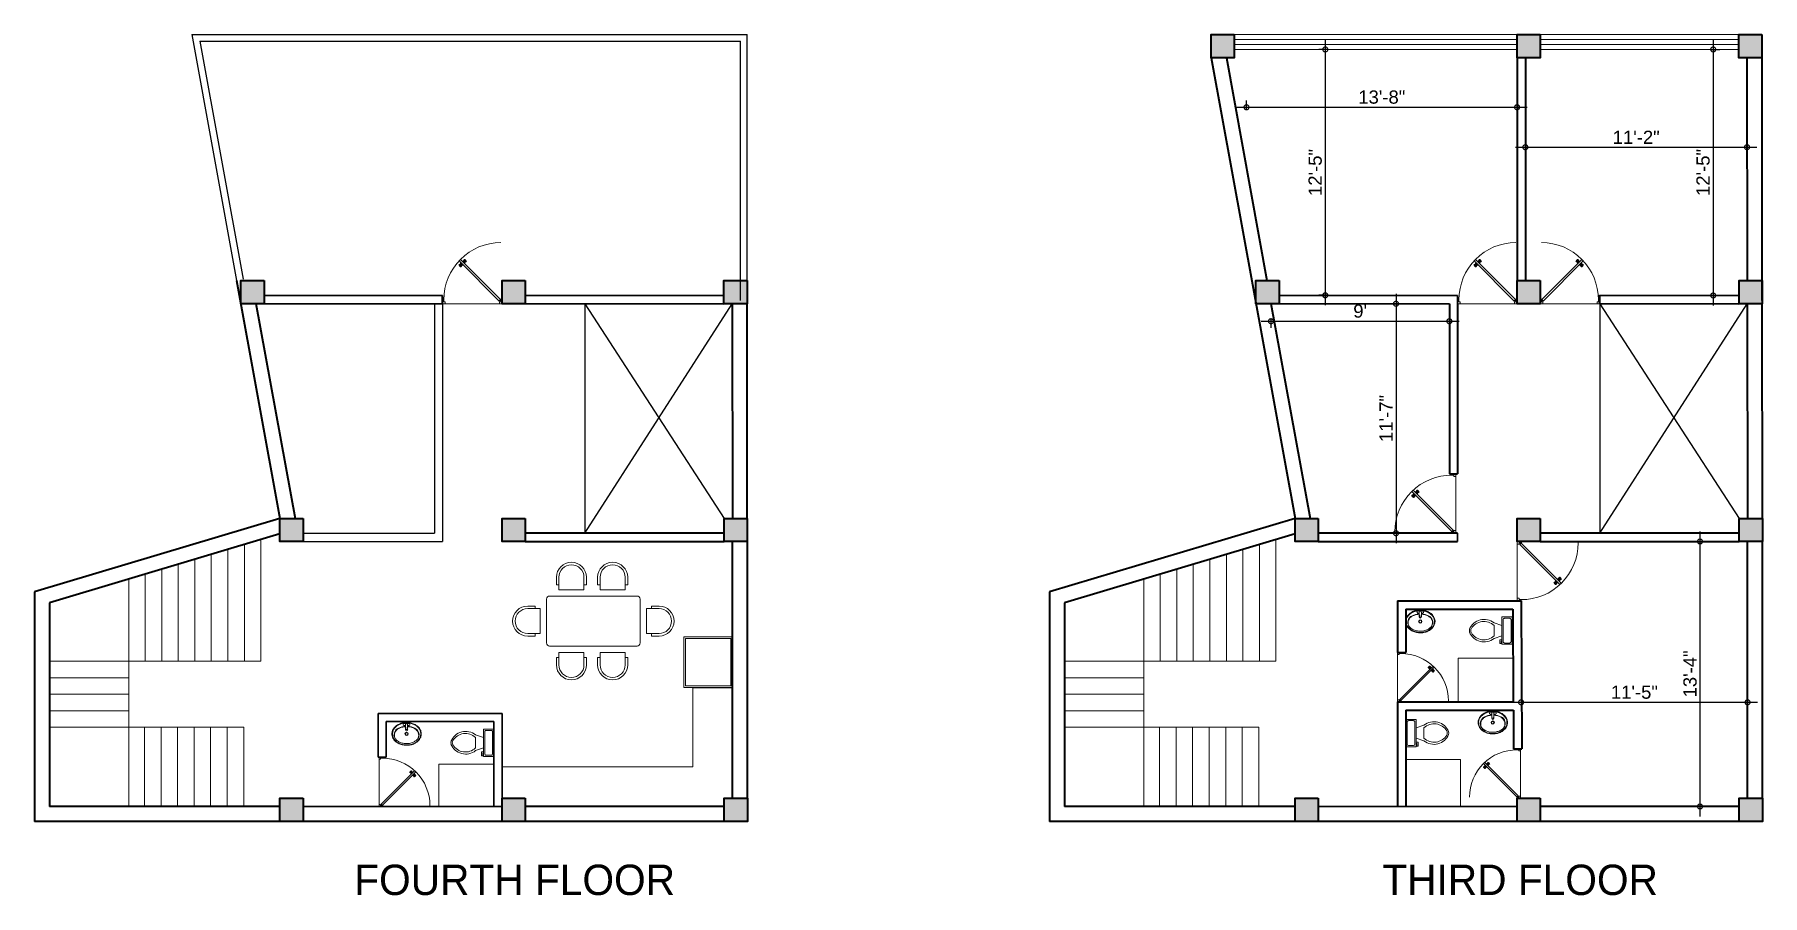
# Model space of a CAD drawing. Header units: inches. Extents: x -71 to 2682309, y -3332 to 801571.
# Drawn here: x 2647668 to 2648714, y 785781 to 786303 of the extents above; entities that cross this region are included whole.
import ezdxf

# ---------------------------------------------------------------- set-up
doc = ezdxf.new("R2010")
doc.units = ezdxf.units.IN
doc.header["$MEASUREMENT"] = 0
doc.header["$PDMODE"] = 99
doc.linetypes.add('SOLID', pattern=[0])
for name, color, linetype, lineweight in [('CONC. OUTLINE RA', 150, 'Continuous', 40), ('ele 4', 114, 'Continuous', 9), ('elev 2', 20, 'Continuous', 25), ('FIXTURES', 23, 'Continuous', 9), ('HAT', 253, 'Continuous', 13), ('HATCH RA', 8, 'Continuous', 9), ('PUERTAS', 7, 'Continuous', 13), ('stair EA', 132, 'Continuous', 5), ('TEXT RA', 254, 'Continuous', 20), ('wall EA', 24, 'Continuous', 40), ('Win EA', 114, 'Continuous', 5)]:
    doc.layers.add(name, color=color, linetype=linetype, lineweight=lineweight)
doc.layers.add('HACTH', color=7, linetype='Continuous')
doc.layers.add('S-DIM', color=7, linetype='Continuous')
doc.styles.add('EAPL', font='arial.ttf', dxfattribs={"height": 8})
doc.styles.add('RA 50 new', font='GOTHIC.TTF', dxfattribs={"height": 100})
doc.dimstyles.new('EA Copy of 1-8', dxfattribs={"dimtxt": 8, "dimasz": 6, "dimexe": 4, "dimexo": 6, "dimgap": 2, "dimtad": 1, "dimdec": 0, "dimzin": 0, "dimdsep": 46, "dimlunit": 3, "dimtxsty": 'EAPL', "dimblk": 'DOTSMALL', "dimcen": -0.09, "dimdle": 6, "dimclrd": 256, "dimclre": 256, "dimclrt": 256, "dimadec": 0, "dimazin": 0, "dimtfac": 8, "dimtdec": 0, "dimtix": 1, "dimtmove": 0, "dimatfit": 3, "dimldrblk": 'OPEN30', "dimfxl": 1, "dimfxlon": 1, "dimtolj": 1, "dimtzin": 0, "dimlwd": -1, "dimlwe": -1, "dimarcsym": 0})

# ---------------------------------------------------------------- blocks, each defined once
blk = doc.blocks.new('COLUMN')
at = {"layer": 'HACTH', "lineweight": 30, "transparency": 33554541}
h = blk.add_hatch(color=256, dxfattribs=at)
h.dxf.hatch_style = 1
h.paths.add_polyline_path([(2659104.2, 784576.4), (2659090.2, 784576.4), (2659090.2, 784562.4), (2659104.2, 784562.4)])
at = {"layer": 'CONC. OUTLINE RA'}
blk.add_lwpolyline([(2659090.2, 784576.4), (2659104.2, 784576.4), (2659104.2, 784562.4), (2659090.2, 784562.4)], close=True, dxfattribs=at)
blk = doc.blocks.new('3ft')
at = {"layer": 'PUERTAS', "color": 6}
for p, q in [((1, 2.5), (25.2, 26.7)), ((26, 25.9), (1.8, 1.6)), ((26, 25.9), (25.2, 26.7)), ((0, 2.4), (0, 0)), ((0.7, 2.4), (0, 2.4)), ((1.6, 0), (0, 0)), ((0.7, 1.5), (0.7, 2.4)), ((0.8, 1.5), (0.7, 1.5)), ((0.8, 1.5), (0.8, 2.4)), ((0.8, 1.2), (0.8, 1.5)), ((1.6, 1.2), (0.8, 1.2)), ((1.6, 1.8), (0.9, 2.5)), ((1.6, 1.9), (1, 2.5)), ((1.6, 1.9), (1.6, 1.8)), ((1.8, 1.6), (1.6, 1.8)), ((1.6, 0), (1.6, 1.2)), ((34.4, 0), (34.4, 1.2)), ((34.4, 1.2), (35.2, 1.2)), ((34.4, 0), (36, 0)), ((35.2, 1.2), (35.2, 2.4)), ((35.2, 2.4), (36, 2.4)), ((36, 0), (36, 2.4))]:
    blk.add_line(p, q, dxfattribs=at)
at = {"layer": 'PUERTAS', "color": 8}
for p, q in [((22.6, 24.9), (21.6, 25.7)), ((22.6, 25), (21.7, 25.7)), ((22.7, 25.1), (21.8, 25.9)), ((22.1, 26.3), (22, 26.1)), ((22.9, 25.2), (22, 26.1)), ((22.1, 26.3), (22.3, 26.4)), ((22.3, 26.4), (22.3, 26.4)), ((23.2, 25.5), (22.3, 26.4)), ((23.3, 25.7), (22.5, 26.6)), ((23.5, 25.8), (22.7, 26.8)), ((23.4, 25.8), (22.7, 26.7)), ((22.7, 24.3), (23, 24.8)), ((23, 25), (22.8, 25.1)), ((23, 25), (22.9, 25.2)), ((23, 25), (22.9, 25.1)), ((22.9, 24.5), (23.1, 24.9)), ((23.1, 25.1), (23, 25.2)), ((23.1, 24.8), (23.2, 25)), ((23.3, 25.3), (23.2, 25.4)), ((23.4, 25.4), (23.3, 25.6)), ((23.4, 25.4), (23.3, 25.5)), ((23.4, 25.4), (23.3, 25.5)), ((23.3, 24.9), (23.3, 25.1)), ((23.5, 25.1), (23.3, 25.1)), ((23.6, 25.3), (23.4, 25.2)), ((23.9, 25.5), (23.5, 25.3)), ((24.1, 25.7), (23.6, 25.4)), ((23.6, 23.4), (24.1, 23.7)), ((23.8, 23.6), (24.2, 23.8)), ((24.1, 23.8), (24.3, 23.9)), ((24.2, 24), (24.4, 24)), ((24.2, 23.3), (25, 22.3)), ((24.3, 23.7), (24.4, 23.6)), ((24.3, 23.7), (24.5, 23.6)), ((24.3, 23.6), (24.4, 23.5)), ((24.3, 23.3), (25.1, 22.4)), ((24.4, 24.2), (24.4, 24)), ((24.4, 23.8), (24.5, 23.7)), ((24.4, 23.4), (25.2, 22.5)), ((24.6, 24.3), (24.5, 24.1)), ((24.5, 23.6), (25.4, 22.7)), ((24.8, 24.6), (24.6, 24.2)), ((24.6, 24), (24.7, 23.9)), ((25, 24.8), (24.7, 24.3)), ((24.7, 24.1), (24.8, 23.9)), ((24.7, 24.1), (24.8, 24)), ((24.8, 24.1), (24.9, 24)), ((24.8, 23.8), (25.7, 23)), ((25, 24), (25.9, 23.2)), ((25.1, 24.2), (26.1, 23.4)), ((25.1, 24.1), (26, 23.3)), ((25.6, 22.8), (25.4, 22.7)), ((25.6, 22.8), (25.7, 23)), ((25.7, 23), (25.7, 23)), ((0, 0), (36, 0))]:
    blk.add_line(p, q, dxfattribs=at)
at = {"layer": 'PUERTAS', "color": 1}
for p, q in [((21.7, 25.8), (22.1, 26.3)), ((21.7, 25.7), (22.2, 26.2)), ((21.7, 25.8), (21.7, 25.8)), ((22.5, 25), (21.7, 25.6)), ((22.6, 26.7), (22.1, 26.3)), ((22.7, 26.7), (22.2, 26.2)), ((22.6, 26.7), (22.6, 26.7)), ((22.6, 25), (23, 25.4)), ((22.6, 24.3), (22.9, 24.7)), ((22.6, 24.1), (22.6, 24.1)), ((22.7, 25.1), (22.7, 25.1)), ((23.4, 25.9), (22.8, 26.7)), ((22.8, 25.1), (23.1, 25.3)), ((22.9, 25), (22.8, 25.1)), ((22.9, 24.9), (23.2, 25.2)), ((22.9, 24.8), (22.9, 24.8)), ((22.9, 24.7), (22.9, 24.7)), ((23.4, 25.8), (23, 25.4)), ((23.3, 25.6), (23.1, 25.3)), ((23.5, 25.5), (23.2, 25.2)), ((23.3, 25.7), (23.3, 25.7)), ((23.4, 25.5), (23.3, 25.6)), ((23.4, 23.3), (23.4, 23.3)), ((23.6, 25.5), (23.6, 25.5)), ((23.6, 23.3), (24, 23.6)), ((24.1, 25.8), (23.7, 25.5)), ((23.7, 25.5), (23.7, 25.5)), ((24, 23.6), (24, 23.6)), ((24.1, 23.6), (24.1, 23.6)), ((24.3, 25.8), (24.3, 25.8)), ((24.3, 23.6), (24.5, 23.9)), ((24.3, 23.3), (24.7, 23.7)), ((24.3, 23.6), (24.4, 23.5)), ((24.3, 23.2), (24.9, 22.4)), ((24.4, 23.5), (24.6, 23.8)), ((24.4, 23.4), (24.4, 23.4)), ((24.8, 24.1), (24.5, 23.9)), ((24.9, 24), (24.6, 23.8)), ((25.1, 24.1), (24.7, 23.7)), ((25.1, 24.8), (24.8, 24.4)), ((24.8, 24.4), (24.8, 24.4)), ((24.8, 24.3), (24.8, 24.3)), ((24.8, 24.1), (24.9, 24)), ((25, 24), (25, 24)), ((25, 22.4), (25.5, 22.9)), ((25.1, 25), (25.1, 25)), ((25.1, 22.4), (25.6, 22.8)), ((25.1, 22.4), (25.1, 22.4)), ((25.2, 24.1), (26, 23.5)), ((26, 23.4), (25.5, 22.9)), ((26, 23.3), (25.6, 22.8)), ((26, 23.3), (26, 23.3))]:
    blk.add_line(p, q, dxfattribs=at)
at = {"layer": 'PUERTAS', "color": 2}
for p, q in [((22, 26.1), (22, 26.1)), ((25.4, 22.7), (25.4, 22.7))]:
    blk.add_line(p, q, dxfattribs=at)
at = {"layer": 'PUERTAS', "color": 6}
for radius in [0.155, 0.0752]:
    blk.add_circle((0.8, 2.6), radius, dxfattribs=at)
blk.add_arc((0.8, 2.6), 34.4, 359.7285, 90.0333, dxfattribs=at)
at = {"layer": 'PUERTAS', "color": 1}
for centre, start, end in [((22.5, 25), 231.0764, 315), ((22.7, 24.2), 135, 225), ((22.7, 26.7), 38.9236, 135), ((22.8, 25.1), 225, 315), ((23, 24.9), 135, 219.7428), ((22.9, 24.8), 315, 39.7428), ((23.3, 25.6), 315, 45), ((23.4, 25.9), 315, 38.9236), ((23.5, 23.4), 225, 315), ((23.5, 25.4), 50.2572, 135), ((23.6, 25.5), 230.2572, 315), ((24.1, 23.6), 50.2572, 135), ((24.2, 25.7), 45, 135), ((24.2, 23.7), 230.2572, 315), ((24.3, 23.2), 135, 218.9236), ((24.4, 23.5), 135, 225), ((24.8, 24.3), 135, 219.7428), ((24.7, 24.2), 315, 39.7428), ((24.9, 24), 45, 135), ((25, 22.4), 218.9236, 315), ((25, 24.9), 315, 45), ((25.2, 24.1), 51.0764, 135), ((26, 23.4), 315, 51.0764)]:
    blk.add_arc(centre, 0.08, start, end, dxfattribs=at)
blk = doc.blocks.new('*U646')
at = {"color": 3, "xscale": -1}
blk.add_blockref('3ft', (42, 0), dxfattribs=at)
blk = doc.blocks.new('*U327')
at = {"color": 3, "xscale": -1}
blk.add_blockref('3ft', (42, 0), dxfattribs=at)
blk = doc.blocks.new('*U10')
at = {"color": 44}
for p, q in [((-0.3, -5.5, -10.4), (-0.4, -2.1, -10.4)), ((-0.4, -5.9, -10.4), (-0.4, -2.1, -10.4)), ((-0.4, -5.9, -10.4), (-0.4, -5.9, -10.4)), ((1, -5.5, -10.4), (1.1, -2.1, -10.4)), ((1.1, -5.9, -10.4), (1.1, -2.1, -10.4)), ((1.1, -5.9, -10.4), (1.1, -5.9, -10.4)), ((1.1, -5.9, -10.4), (1.1, -5.9, -10.4))]:
    blk.add_line(p, q, dxfattribs=at)
for radius in [1.21, 0.908]:
    blk.add_circle((0.4, -9, -10.4), radius, dxfattribs=at)
at = {"color": 161}
for centre, radius, start, end in [((-3.4, -9.6, -10.4), 5.33, 114.8229, 212.0185), ((-3.2, -9.9, -10.4), 5.33, 128.5506, 212.0185), ((4.2, -9.6, -10.4), 5.29, 322.8931, 65.4024), ((3.9, -9.9, -10.4), 5.33, 326.7478, 51.4515)]:
    blk.add_arc(centre, radius, start, end, dxfattribs=at)
at = {"color": 44}
for centre, start, end in [((-1.4, -2.1, -10.4), 87.4406, 256.4803), ((0.4, -2.1, -10.4), 358.289, 181.711), ((0.4, -5.9, -10.4), 180, 0), ((0.4, -5.1, -10.4), 210, 330), ((2.1, -2.1, -10.4), 283.5197, 92.5594)]:
    blk.add_arc(centre, 0.757, start, end, dxfattribs=at)
at = {"color": 130}
blk.add_ellipse((0.4, -9, -10.4), major_axis=(-10.4, 0), ratio=0.772596, dxfattribs=at)
at = {"color": 161}
for start_param, end_param in [(4.785065, 5.326358), (4.09842, 4.639713)]:
    blk.add_ellipse((0.4, -11.4, -10.4), major_axis=(-10.4, 0), ratio=0.772596, start_param=start_param, end_param=end_param, dxfattribs=at)
at = {"color": 44, "extrusion": (0, 0, -1)}
for start_param, end_param in [(4.782638, 4.899232), (4.525546, 4.64214)]:
    blk.add_ellipse((0.4, 5.1, -10.4), major_axis=(-10.4, 0), ratio=0.772596, start_param=start_param, end_param=end_param, dxfattribs=at)
at = {"color": 44}
blk.add_ellipse((0.4, -9.3, -10.4), major_axis=(-10.4, 0), ratio=0.772596, start_param=4.546083, end_param=4.878695, dxfattribs=at)
at = {"color": 5}
blk.add_open_spline([(-10.4, -9, -10.4), (-10.4, -9.2, -10.4), (-10.4, -9.5, -10.4), (-10.3, -10.2, -10.4), (-10.2, -10.6, -10.4), (-9.9, -11.4, -10.4), (-9.8, -11.7, -10.4), (-9.4, -12.5, -10.4), (-9.2, -12.9, -10.4), (-8.6, -13.6, -10.4), (-8.3, -13.9, -10.4), (-7.7, -14.5, -10.4), (-7.3, -14.8, -10.4), (-6.6, -15.4, -10.4), (-6.2, -15.6, -10.4), (-5.3, -16.1, -10.4), (-4.9, -16.3, -10.4), (-3.9, -16.6, -10.4), (-3.4, -16.8, -10.4), (-2.5, -17, -10.4), (-2, -17.1, -10.4), (-0.9, -17.3, -10.4), (-0.4, -17.3, -10.4), (0.6, -17.3, -10.4), (1.1, -17.3, -10.4), (2.1, -17.2, -10.4), (2.7, -17.1, -10.4), (3.7, -16.9, -10.4), (4.1, -16.8, -10.4), (5.1, -16.5, -10.4), (5.5, -16.3, -10.4), (6.4, -15.9, -10.4), (6.8, -15.6, -10.4), (7.6, -15.1, -10.4), (8, -14.8, -10.4), (8.7, -14.2, -10.4), (9, -13.9, -10.4), (9.6, -13.2, -10.4), (9.8, -12.9, -10.4), (10.3, -12.1, -10.4), (10.5, -11.7, -10.4), (10.8, -11, -10.4), (10.9, -10.6, -10.4), (11, -9.8, -10.4), (11.1, -9.3, -10.4), (11.1, -8.5, -10.4), (11, -8.1, -10.4), (10.9, -7.3, -10.4), (10.8, -6.9, -10.4), (10.5, -6.1, -10.4), (10.3, -5.8, -10.4), (9.8, -5, -10.4), (9.6, -4.7, -10.4), (9, -4, -10.4), (8.7, -3.7, -10.4), (8, -3.1, -10.4), (7.6, -2.8, -10.4), (6.8, -2.3, -10.4), (6.4, -2, -10.4), (5.5, -1.6, -10.4), (5, -1.4, -10.4), (4.1, -1.1, -10.4), (3.6, -1, -10.4), (2.6, -0.8, -10.4), (2.1, -0.7, -10.4), (1.1, -0.6, -10.4), (0.6, -0.6, -10.4), (-0.5, -0.6, -10.4), (-1, -0.7, -10.4), (-2, -0.8, -10.4), (-2.5, -0.9, -10.4), (-3.5, -1.1, -10.4), (-4, -1.3, -10.4), (-4.9, -1.7, -10.4), (-5.3, -1.9, -10.4), (-6.2, -2.3, -10.4), (-6.6, -2.6, -10.4), (-7.3, -3.1, -10.4), (-7.7, -3.4, -10.4), (-8.3, -4, -10.4), (-8.6, -4.4, -10.4), (-9.2, -5.1, -10.4), (-9.4, -5.5, -10.4), (-9.8, -6.2, -10.4), (-10, -6.6, -10.4), (-10.2, -7.4, -10.4), (-10.3, -7.8, -10.4), (-10.4, -8.5, -10.4), (-10.4, -8.7, -10.4), (-10.4, -9, -10.4)], degree=3, knots=[0, 0, 0, 0, 0.094207, 0.094207, 0.239418, 0.239418, 0.384628, 0.384628, 0.529839, 0.529839, 0.67505, 0.67505, 0.82026, 0.82026, 0.965471, 0.965471, 1.110681, 1.110681, 1.255892, 1.255892, 1.401103, 1.401103, 1.546313, 1.546313, 1.691524, 1.691524, 1.836735, 1.836735, 1.981945, 1.981945, 2.127156, 2.127156, 2.272367, 2.272367, 2.417577, 2.417577, 2.562788, 2.562788, 2.707999, 2.707999, 2.853209, 2.853209, 2.99842, 2.99842, 3.143631, 3.143631, 3.288841, 3.288841, 3.434052, 3.434052, 3.579262, 3.579262, 3.724473, 3.724473, 3.869684, 3.869684, 4.014894, 4.014894, 4.160105, 4.160105, 4.305316, 4.305316, 4.450526, 4.450526, 4.595737, 4.595737, 4.740948, 4.740948, 4.886158, 4.886158, 5.031369, 5.031369, 5.17658, 5.17658, 5.32179, 5.32179, 5.467001, 5.467001, 5.612212, 5.612212, 5.757422, 5.757422, 5.902633, 5.902633, 6.047843, 6.047843, 6.193054, 6.193054, 6.283185, 6.283185, 6.283185, 6.283185], dxfattribs=at)
at = {"color": 161}
for points, knots in [([(-7.9, -12.5, -10.4), (-7.8, -12.6, -10.4), (-7.7, -12.7, -10.4), (-7.3, -13.2, -10.4), (-7, -13.5, -10.4), (-6.4, -14, -10.4), (-6, -14.3, -10.4), (-5.2, -14.8, -10.4), (-4.8, -15, -10.4), (-3.9, -15.4, -10.4), (-3.4, -15.5, -10.4), (-2.4, -15.8, -10.4), (-1.9, -15.9, -10.4), (-0.9, -16.1, -10.4), (-0.4, -16.1, -10.4), (0.6, -16.1, -10.4), (1.2, -16.1, -10.4), (2.2, -16, -10.4), (2.7, -15.9, -10.4), (3.7, -15.7, -10.4), (4.2, -15.5, -10.4), (5.1, -15.2, -10.4), (5.5, -15, -10.4), (6.3, -14.5, -10.4), (6.7, -14.3, -10.4), (7.5, -13.7, -10.4), (7.8, -13.4, -10.4), (8.2, -13, -10.4), (8.3, -12.9, -10.4), (8.4, -12.8, -10.4)], [6.809687, 6.809687, 6.809687, 6.809687, 6.873941, 6.873941, 7.033467, 7.033467, 7.192993, 7.192993, 7.352519, 7.352519, 7.512044, 7.512044, 7.67157, 7.67157, 7.831096, 7.831096, 7.990622, 7.990622, 8.150148, 8.150148, 8.309673, 8.309673, 8.469199, 8.469199, 8.628725, 8.628725, 8.788251, 8.788251, 8.84358, 8.84358, 8.84358, 8.84358]), ([(-0.4, -3.7, -10.4), (-0.8, -3.7, -10.4), (-1.3, -3.7, -10.4), (-2.2, -3.9, -10.4), (-2.7, -4, -10.4), (-3.7, -4.3, -10.4), (-4.2, -4.4, -10.4), (-5.1, -4.8, -10.4), (-5.5, -5, -10.4), (-6.1, -5.4, -10.4), (-6.3, -5.6, -10.4), (-6.5, -5.7, -10.4)], [4.7867387, 4.7867387, 4.7867387, 4.7867387, 4.9133806, 4.9133806, 5.0672044, 5.0672044, 5.2210282, 5.2210282, 5.3748519, 5.3748519, 5.456533, 5.456533, 5.456533, 5.456533]), ([(7.2, -5.7, -10.4), (7.2, -5.7, -10.4), (7.1, -5.6, -10.4), (6.7, -5.3, -10.4), (6.3, -5.1, -10.4), (5.4, -4.6, -10.4), (4.9, -4.5, -10.4), (4, -4.1, -10.4), (3.5, -4, -10.4), (2.5, -3.8, -10.4), (2, -3.7, -10.4), (1.3, -3.7, -10.4), (1.2, -3.7, -10.4), (1.1, -3.7, -10.4)], [3.9682662, 3.9682662, 3.9682662, 3.9682662, 3.9904379, 3.9904379, 4.1442617, 4.1442617, 4.2980855, 4.2980855, 4.4519092, 4.4519092, 4.605733, 4.605733, 4.6380393, 4.6380393, 4.6380393, 4.6380393])]:
    blk.add_open_spline(points, degree=3, knots=knots, dxfattribs=at)
blk = doc.blocks.new('Toilet - top')
for p, q in [((-10, -8.5), (-8, -8.5)), ((-10, -9.5), (-10, -8.5)), ((-7, -9.5), (-10, -9.5)), ((-8, -8.5), (-8, -8)), ((-7, -8), (-7, -9.5)), ((-4, -8), (-6, -14)), ((4, -8), (6, -14)), ((9.5, -6), (9.5, -2)), ((4, -14), (-4, -14))]:
    blk.add_line(p, q)
blk.add_lwpolyline([(10.5, -8), (10.5, 0), (-10.5, 0), (-10.5, -8)], close=True)
for points in [[(-9.5, -2), (-9.5, -6)], [(8.5, -1), (-8.5, -1)], [(-8.5, -7), (8.5, -7)]]:
    blk.add_lwpolyline(points)
for centre, radius, start, end in [((-8.6, -1.9), 0.884, 81.8699, 188.1301), ((-8.6, -6.1), 0.884, 171.8699, 278.1301), ((8.6, -1.9), 0.884, 351.8699, 98.1301), ((8.6, -6.1), 0.884, 261.8699, 8.1301), ((3.5, -21.6), 12.2, 141.4691, 247.9714), ((4.2, -21.8), 11.3, 136.3677, 238.9468), ((-3.5, -21.6), 12.2, 292.0284, 38.5307), ((-4.2, -21.8), 11.3, 301.053, 43.6321), ((0, -27.9), 4, 245.7318, 294.2682), ((0, -29), 4, 254.8605, 285.1395)]:
    blk.add_arc(centre, radius, start, end)
blk = doc.blocks.new('_DotSmall')
at = {"color": 0, "linetype": 'ByBlock', "const_width": 0.5}
blk.add_lwpolyline([(-0.0625, 0, 1), (0.0625, 0, 1)], format="xyb", close=True, dxfattribs=at)
blk = doc.blocks.new('*D647')
at = {"layer": 'Defpoints', "color": 0, "transparency": 16777216}
for p in [(2648416.7, 786139.7), (2648524.7, 786139.6), (2648524.7, 786129)]:
    blk.add_point(p, dxfattribs=at)
at = {"layer": 'S-DIM', "transparency": 16777216}
for p, q in [((2648410.7, 786129), (2648530.7, 786129)), ((2648416.7, 786130), (2648416.7, 786125)), ((2648524.7, 786130), (2648524.7, 786125))]:
    blk.add_line(p, q, dxfattribs=at)
at = {"layer": 'S-DIM', "transparency": 16777216, "xscale": 6, "yscale": 6, "zscale": 6, "rotation": 180}
blk.add_blockref('_DotSmall', (2648416.7, 786129), dxfattribs=at)
at = {"layer": 'S-DIM', "transparency": 16777216, "xscale": 6, "yscale": 6, "zscale": 6}
blk.add_blockref('_DotSmall', (2648524.7, 786129), dxfattribs=at)
at = {"layer": 'S-DIM', "transparency": 16777216, "insert": (2648470.7, 786135.1), "char_height": 8, "attachment_point": 5, "style": 'EAPL'}
blk.add_mtext("\\A1;9'", dxfattribs=at)
blk = doc.blocks.new('_Open30')
at = {"color": 0, "linetype": 'ByBlock', "lineweight": -2}
for p, q in [((-1, 0.27), (0, 0)), ((0, 0), (-1, -0.27)), ((0, 0), (-1, 0))]:
    blk.add_line(p, q, dxfattribs=at)
blk = doc.blocks.new('*D648')
at = {"layer": 'Defpoints', "color": 0, "transparency": 16777216}
for p in [(2648524.7, 786139.6), (2648492.4, 786000.6), (2648524.7, 786000.6)]:
    blk.add_point(p, dxfattribs=at)
at = {"layer": 'S-DIM', "transparency": 16777216}
for p, q in [((2648492.4, 786145.6), (2648492.4, 785994.6)), ((2648493.4, 786139.6), (2648488.4, 786139.6)), ((2648493.4, 786000.6), (2648488.4, 786000.6))]:
    blk.add_line(p, q, dxfattribs=at)
at = {"layer": 'S-DIM', "transparency": 16777216, "xscale": 6, "yscale": 6, "zscale": 6}
for p, rotation in [((2648492.4, 786139.6), 90), ((2648492.4, 786000.6), 270)]:
    blk.add_blockref('_DotSmall', p, dxfattribs=dict(at, rotation=rotation))
at = {"layer": 'S-DIM', "transparency": 16777216, "insert": (2648486.4, 786070.1), "char_height": 8, "attachment_point": 5, "rotation": 90, "style": 'EAPL'}
blk.add_mtext('\\A1;11\'-7"', dxfattribs=at)
blk = doc.blocks.new('A$C3F0C2877')
at = {"layer": 'FIXTURES'}
for p, q in [((700, 1640), (700, 1520)), ((700, 1520), (740, 1520)), ((740, 1640), (740, 1440)), ((740, 1440), (1140, 1440)), ((1140, 1440), (1140, 1640)), ((1140, 1520), (1180, 1520)), ((1180, 1520), (1180, 1640)), ((1358, 1640), (1358, 1520)), ((1358, 1520), (1398, 1520)), ((1398, 1640), (1398, 1440)), ((1398, 1440), (1798, 1440)), ((1798, 1440), (1798, 1640)), ((1798, 1520), (1838, 1520)), ((1838, 1520), (1838, 1640)), ((240, 1180), (360, 1180)), ((240, 1140), (440, 1140)), ((360, 1180), (360, 1140)), ((440, 1140), (440, 740)), ((540, 1290), (540, 590)), ((1988, 1340), (590, 1340)), ((2038, 590), (2038, 1290)), ((2139, 1140), (2139, 740)), ((2339, 1140), (2139, 1140)), ((2339, 1180), (2219, 1180)), ((2219, 1180), (2219, 1140)), ((440, 740), (240, 740)), ((360, 700), (240, 700)), ((360, 740), (360, 700)), ((2139, 740), (2339, 740)), ((2219, 740), (2219, 700)), ((2219, 700), (2339, 700)), ((590, 540), (1988, 540)), ((700, 360), (740, 360)), ((700, 240), (700, 360)), ((740, 440), (1140, 440)), ((740, 240), (740, 440)), ((1140, 440), (1140, 240)), ((1140, 360), (1180, 360)), ((1180, 360), (1180, 240)), ((1358, 360), (1398, 360)), ((1358, 240), (1358, 360)), ((1398, 440), (1798, 440)), ((1398, 240), (1398, 440)), ((1798, 440), (1798, 240)), ((1798, 360), (1838, 360)), ((1838, 360), (1838, 240))]:
    blk.add_line(p, q, dxfattribs=at)
for centre, radius, start, end in [((940, 1640), 240, 0, 180), ((940, 1640), 200, 0, 180), ((1598, 1640), 240, 0, 180), ((1598, 1640), 200, 0, 180), ((240, 940), 240, 90, 270), ((240, 940), 200, 90, 270), ((590, 1290), 50, 90, 180), ((1988, 1290), 50, 0, 90), ((2339, 940), 240, 270, 90), ((2339, 940), 200, 270, 90), ((590, 590), 50, 180, 270), ((1988, 590), 50, 270, 0), ((940, 240), 240, 180, 0), ((940, 240), 200, 180, 0), ((1598, 240), 240, 180, 0), ((1598, 240), 200, 180, 0)]:
    blk.add_arc(centre, radius, start, end, dxfattribs=at)
blk = doc.blocks.new('*D663')
at = {"layer": 'Defpoints', "color": 0, "transparency": 16777216}
for p in [(2648704.9, 786234.4), (2648570.7, 786221.1), (2648704.9, 786221.1)]:
    blk.add_point(p, dxfattribs=at)
at = {"layer": 'S-DIM', "transparency": 16777216}
for p, q in [((2648570.7, 786233.4), (2648570.7, 786238.4)), ((2648704.9, 786233.4), (2648704.9, 786238.4)), ((2648564.7, 786234.4), (2648710.9, 786234.4))]:
    blk.add_line(p, q, dxfattribs=at)
at = {"layer": 'S-DIM', "transparency": 16777216, "xscale": 6, "yscale": 6, "zscale": 6}
for p, rotation in [((2648570.7, 786234.4), 180.0015796890218), ((2648704.9, 786234.4), 0.00157968902175018)]:
    blk.add_blockref('_DotSmall', p, dxfattribs=dict(at, rotation=rotation))
at = {"layer": 'S-DIM', "transparency": 16777216, "insert": (2648637.8, 786240.4), "char_height": 8, "attachment_point": 5, "rotation": 0.0016, "style": 'EAPL'}
blk.add_mtext('\\A1;11\'-2"', dxfattribs=at)
blk = doc.blocks.new('*D664')
at = {"layer": 'Defpoints', "color": 0, "transparency": 16777216}
for p in [(2648639.8, 786293.6), (2648639.8, 786144.6), (2648684.4, 786144.6)]:
    blk.add_point(p, dxfattribs=at)
at = {"layer": 'S-DIM', "transparency": 16777216}
for p, q in [((2648684.4, 786299.6), (2648684.4, 786138.6)), ((2648683.4, 786293.6), (2648688.4, 786293.6)), ((2648683.4, 786144.6), (2648688.4, 786144.6))]:
    blk.add_line(p, q, dxfattribs=at)
at = {"layer": 'S-DIM', "transparency": 16777216, "xscale": 6, "yscale": 6, "zscale": 6}
for p, rotation in [((2648684.4, 786293.6), 89.99137857231337), ((2648684.4, 786144.6), 269.9913785723134)]:
    blk.add_blockref('_DotSmall', p, dxfattribs=dict(at, rotation=rotation))
at = {"layer": 'S-DIM', "transparency": 16777216, "insert": (2648678.3, 786219.1), "char_height": 8, "attachment_point": 5, "rotation": 89.9914, "style": 'EAPL'}
blk.add_mtext('\\A1;12\'-5"', dxfattribs=at)
blk = doc.blocks.new('*D665')
at = {"layer": 'Defpoints', "color": 0, "transparency": 16777216}
for p in [(2648565.7, 786258.6), (2648401.9, 786221.1), (2648565.7, 786221.1)]:
    blk.add_point(p, dxfattribs=at)
at = {"layer": 'S-DIM', "transparency": 16777216}
for p, q in [((2648395.9, 786258.6), (2648571.7, 786258.6)), ((2648401.9, 786257.6), (2648401.9, 786262.6)), ((2648565.7, 786257.6), (2648565.7, 786262.6))]:
    blk.add_line(p, q, dxfattribs=at)
at = {"layer": 'S-DIM', "transparency": 16777216, "xscale": 6, "yscale": 6, "zscale": 6, "rotation": 180}
blk.add_blockref('_DotSmall', (2648401.9, 786258.6), dxfattribs=at)
at = {"layer": 'S-DIM', "transparency": 16777216, "xscale": 6, "yscale": 6, "zscale": 6}
blk.add_blockref('_DotSmall', (2648565.7, 786258.6), dxfattribs=at)
at = {"layer": 'S-DIM', "transparency": 16777216, "insert": (2648483.8, 786264.7), "char_height": 8, "attachment_point": 5, "style": 'EAPL'}
blk.add_mtext('\\A1;13\'-8"', dxfattribs=at)
blk = doc.blocks.new('*D666')
at = {"layer": 'Defpoints', "color": 0, "transparency": 16777216}
for p in [(2648480.1, 786293.6), (2648449.6, 786144.7), (2648480.1, 786144.6)]:
    blk.add_point(p, dxfattribs=at)
at = {"layer": 'S-DIM', "transparency": 16777216}
for p, q in [((2648449.6, 786299.6), (2648449.6, 786138.7)), ((2648450.6, 786293.6), (2648445.6, 786293.6)), ((2648450.6, 786144.7), (2648445.6, 786144.7))]:
    blk.add_line(p, q, dxfattribs=at)
at = {"layer": 'S-DIM', "transparency": 16777216, "xscale": 6, "yscale": 6, "zscale": 6}
for p, rotation in [((2648449.6, 786293.6), 89.99137857215668), ((2648449.6, 786144.7), 269.9913785721566)]:
    blk.add_blockref('_DotSmall', p, dxfattribs=dict(at, rotation=rotation))
at = {"layer": 'S-DIM', "transparency": 16777216, "insert": (2648443.5, 786219.1), "char_height": 8, "attachment_point": 5, "rotation": 89.9914, "style": 'EAPL'}
blk.add_mtext('\\A1;12\'-5"', dxfattribs=at)
blk = doc.blocks.new('*D667')
at = {"layer": 'Defpoints', "color": 0, "transparency": 16777216}
for p in [(2648568.1, 785959.6), (2648705.2, 785959.6), (2648705.2, 785898.2)]:
    blk.add_point(p, dxfattribs=at)
at = {"layer": 'S-DIM', "transparency": 16777216}
for p, q in [((2648562.1, 785898.2), (2648711.2, 785898.2)), ((2648568.1, 785899.2), (2648568.1, 785894.2)), ((2648705.2, 785899.2), (2648705.2, 785894.2))]:
    blk.add_line(p, q, dxfattribs=at)
at = {"layer": 'S-DIM', "transparency": 16777216, "xscale": 6, "yscale": 6, "zscale": 6, "rotation": 180}
blk.add_blockref('_DotSmall', (2648568.1, 785898.2), dxfattribs=at)
at = {"layer": 'S-DIM', "transparency": 16777216, "xscale": 6, "yscale": 6, "zscale": 6}
blk.add_blockref('_DotSmall', (2648705.2, 785898.2), dxfattribs=at)
at = {"layer": 'S-DIM', "transparency": 16777216, "insert": (2648636.7, 785904.3), "char_height": 8, "attachment_point": 5, "style": 'EAPL'}
blk.add_mtext('\\A1;11\'-5"', dxfattribs=at)
blk = doc.blocks.new('*D668')
at = {"layer": 'Defpoints', "color": 0, "transparency": 16777216}
for p in [(2648639.9, 785995.6), (2648639.9, 785835.1), (2648676.4, 785835.1)]:
    blk.add_point(p, dxfattribs=at)
at = {"layer": 'S-DIM', "transparency": 16777216}
for p, q in [((2648676.4, 786001.6), (2648676.4, 785829.1)), ((2648675.4, 785995.6), (2648680.4, 785995.6)), ((2648675.4, 785835.1), (2648680.4, 785835.1))]:
    blk.add_line(p, q, dxfattribs=at)
at = {"layer": 'S-DIM', "transparency": 16777216, "xscale": 6, "yscale": 6, "zscale": 6}
for p, rotation in [((2648676.4, 785995.6), 90), ((2648676.4, 785835.1), 270)]:
    blk.add_blockref('_DotSmall', p, dxfattribs=dict(at, rotation=rotation))
at = {"layer": 'S-DIM', "transparency": 16777216, "insert": (2648670.4, 785915.4), "char_height": 8, "attachment_point": 5, "rotation": 90, "style": 'EAPL'}
blk.add_mtext('\\A1;13\'-4"', dxfattribs=at)

msp = doc.modelspace()

# ---------------------------------------------------------------- linework, layer by layer
at = {"color": 244, "lineweight": 30, "true_color": 0x991b1e}
for p, q in [((2648529.7, 786139.6), (2648529.7, 786144.6)), ((2648529.7, 786000.6), (2648529.7, 785995.6)), ((2647951.3, 785891.5), (2647876.2, 785891.5)), ((2647876.2, 785865), (2647876.2, 785891.5)), ((2647946.3, 785886.5), (2647881.2, 785886.5)), ((2647881.2, 785865), (2647881.2, 785886.5)), ((2647946.3, 785886.5), (2647946.3, 785835.1)), ((2647951.3, 785891.5), (2647951.3, 785835.1)), ((2647881.2, 785865), (2647876.2, 785865))]:
    msp.add_line(p, q, dxfattribs=at)
at = {"layer": 'ele 4', "linetype": 'SOLID'}
for p, q in [((2648565.7, 786302.6), (2648394.5, 786302.6)), ((2648565.7, 786299.6), (2648394.5, 786299.6)), ((2648699.9, 786302.6), (2648579.7, 786302.6)), ((2648699.9, 786299.6), (2648579.7, 786299.6)), ((2648394.5, 786296.6), (2648565.7, 786296.6)), ((2648394.5, 786293.6), (2648565.7, 786293.6)), ((2648579.7, 786296.6), (2648699.9, 786296.6)), ((2648579.7, 786293.6), (2648699.9, 786293.6))]:
    msp.add_line(p, q, dxfattribs=at)
at = {"layer": 'elev 2'}
for p, q in [((2647763.5, 786302.6), (2647790.6, 786153.7)), ((2647763.5, 786302.6), (2648099.6, 786302.6)), ((2648099.6, 786141.6), (2648099.6, 786302.6)), ((2647768.3, 786298.6), (2648095.6, 786298.6)), ((2647768.3, 786298.6), (2647794.5, 786154.4)), ((2648095.6, 786141.6), (2648095.6, 786298.6)), ((2647910.3, 786139.6), (2647910.3, 786000.6)), ((2647915.3, 786139.6), (2647915.3, 785995.6)), ((2648001.3, 786139.6), (2648001.3, 786000.6)), ((2648001.3, 786000.6), (2648090.6, 786139.6)), ((2648001.3, 786139.6), (2648085.7, 786009.6)), ((2648615.7, 786139.6), (2648615.7, 786000.6)), ((2648615.7, 786000.6), (2648705, 786139.6)), ((2648615.7, 786139.6), (2648700.2, 786009.6)), ((2647830.8, 786000.6), (2647910.3, 786000.6)), ((2647830.8, 785995.6), (2647915.3, 785995.6)), ((2648066.8, 785907.2), (2648090.8, 785907.2))]:
    msp.add_line(p, q, dxfattribs=at)
at = {"layer": 'FIXTURES'}
for p, q in [((2647802.3, 786139.7), (2647805.7, 786120.9)), ((2648066.8, 785859.1), (2648066.8, 785907.2)), ((2648066.8, 785859.1), (2647951.3, 785859.1))]:
    msp.add_line(p, q, dxfattribs=at)
at = {"layer": 'FIXTURES', "ltscale": 10}
for p, q in [((2648530, 785925), (2648563.3, 785925)), ((2648530, 785925), (2648530, 785898.4)), ((2647913.1, 785860.7), (2647946.4, 785860.7)), ((2647913.1, 785860.7), (2647913.1, 785835)), ((2648531.4, 785863.5), (2648498.1, 785863.5)), ((2648531.4, 785863.5), (2648531.4, 785834.8))]:
    msp.add_line(p, q, dxfattribs=at)
at = {"layer": 'FIXTURES'}
for points in [[(2648090.8, 785907.2), (2648061.3, 785907.2), (2648061.3, 785937.8), (2648090.8, 785937.8)], [(2648089.8, 785908.2), (2648062.3, 785908.2), (2648062.3, 785936.8), (2648089.8, 785936.8)]]:
    msp.add_lwpolyline(points, close=True, dxfattribs=at)
at = {"layer": 'stair EA'}
for p, q in [((2647805.3, 785996.8), (2647805.3, 785923.1)), ((2648419.7, 785996.8), (2648419.7, 785923.1)), ((2647775.3, 785987.8), (2647775.3, 785923.1)), ((2647785.3, 785990.8), (2647785.3, 785923.1)), ((2647795.3, 785993.8), (2647795.3, 785923.1)), ((2648389.7, 785987.8), (2648389.7, 785923.1)), ((2648399.7, 785990.8), (2648399.7, 785923.1)), ((2648409.7, 785993.8), (2648409.7, 785923.1)), ((2647735.3, 785975.8), (2647735.3, 785923.1)), ((2647745.3, 785978.8), (2647745.3, 785923.1)), ((2647755.3, 785981.8), (2647755.3, 785923.1)), ((2647765.3, 785984.8), (2647765.3, 785923.1)), ((2648349.7, 785975.8), (2648349.7, 785923.1)), ((2648359.7, 785978.8), (2648359.7, 785923.1)), ((2648369.7, 785981.8), (2648369.7, 785923.1)), ((2648379.7, 785984.8), (2648379.7, 785923.1)), ((2647725.3, 785972.9), (2647725.3, 785835.1)), ((2648339.7, 785972.9), (2648339.7, 785835.1)), ((2647725.3, 785923.1), (2647677.3, 785923.1)), ((2647805.3, 785923.1), (2647725.3, 785923.1)), ((2648339.7, 785923.1), (2648291.7, 785923.1)), ((2648419.7, 785923.1), (2648339.7, 785923.1)), ((2647725.3, 785913.1), (2647677.3, 785913.1)), ((2648339.7, 785913.1), (2648291.7, 785913.1)), ((2647725.3, 785903.1), (2647677.3, 785903.1)), ((2648339.7, 785903.1), (2648291.7, 785903.1)), ((2647725.3, 785893.1), (2647677.3, 785893.1)), ((2648339.7, 785893.1), (2648291.7, 785893.1)), ((2647725.3, 785883.1), (2647677.3, 785883.1)), ((2647794.9, 785883.1), (2647725.3, 785883.1)), ((2647734.9, 785835.5), (2647734.9, 785883.1)), ((2647744.9, 785835.5), (2647744.9, 785883.1)), ((2647754.9, 785835.5), (2647754.9, 785883.1)), ((2647764.9, 785835.5), (2647764.9, 785883.1)), ((2647774.9, 785835.5), (2647774.9, 785883.1)), ((2647784.9, 785835.5), (2647784.9, 785883.1)), ((2647794.9, 785835.5), (2647794.9, 785883.1)), ((2648339.7, 785883.1), (2648291.7, 785883.1)), ((2648409.3, 785883.1), (2648339.7, 785883.1)), ((2648349.3, 785835.5), (2648349.3, 785883.1)), ((2648359.3, 785835.5), (2648359.3, 785883.1)), ((2648369.3, 785835.5), (2648369.3, 785883.1)), ((2648379.3, 785835.5), (2648379.3, 785883.1)), ((2648389.3, 785835.5), (2648389.3, 785883.1)), ((2648399.3, 785835.5), (2648399.3, 785883.1)), ((2648409.3, 785835.5), (2648409.3, 785883.1))]:
    msp.add_line(p, q, dxfattribs=at)
at = {"layer": 'wall EA'}
for p, q in [((2648380.5, 786288.6), (2648431.3, 786009.6)), ((2648389.7, 786288.5), (2648414.2, 786153.7)), ((2648565.7, 786288.6), (2648565.7, 786153.6)), ((2648570.7, 786288.6), (2648570.7, 786153.6)), ((2648704.8, 786288.6), (2648705, 786153.6)), ((2648714, 786141.6), (2648714, 786288.6)), ((2647790.6, 786153.7), (2647816.8, 786009.6)), ((2647807.2, 786144.7), (2647915.3, 786144.6)), ((2647915.3, 786139.6), (2647915.3, 786144.6)), ((2647965.3, 786144.7), (2648085.6, 786144.6)), ((2648421.6, 786144.7), (2648529.7, 786144.6)), ((2648615.7, 786144.7), (2648700, 786144.6)), ((2648615.7, 786139.7), (2648615.7, 786144.7)), ((2647802.3, 786139.7), (2647826, 786009.6)), ((2647807.2, 786139.7), (2647915.3, 786139.6)), ((2647965.3, 786139.7), (2648085.6, 786139.6)), ((2648090.6, 786139.6), (2648090.8, 786009.6)), ((2648099.7, 786009.6), (2648099.6, 786139.6)), ((2648416.7, 786139.7), (2648440.4, 786009.6)), ((2648421.6, 786139.7), (2648524.7, 786139.6)), ((2648524.7, 786139.6), (2648524.7, 786036.6)), ((2648529.7, 786139.6), (2648529.7, 786036.6)), ((2648615.7, 786139.7), (2648700, 786139.6)), ((2648705, 786139.6), (2648705.2, 786009.6)), ((2648714.2, 786009.6), (2648714, 786139.6)), ((2648524.7, 786036.6), (2648529.7, 786036.6)), ((2647816.8, 786009.6), (2647668.3, 785965.2)), ((2648431.3, 786009.6), (2648282.7, 785965.2)), ((2647816.8, 786000.2), (2647677.3, 785958.5)), ((2648085.7, 786000.6), (2647965.3, 786000.6)), ((2648431.3, 786000.2), (2648291.7, 785958.5)), ((2648529.7, 786000.6), (2648445.3, 786000.6)), ((2648700.2, 786000.6), (2648579.7, 786000.6)), ((2647965.3, 785995.6), (2648085.7, 785995.6)), ((2648090.8, 785840.1), (2648090.8, 785995.6)), ((2648099.8, 785840.1), (2648099.8, 785995.6)), ((2648445.3, 785995.6), (2648529.7, 785995.6)), ((2648579.7, 785995.6), (2648700.2, 785995.6)), ((2648705.2, 785840.1), (2648705.2, 785995.6)), ((2648714.2, 785840.1), (2648714.2, 785995.6)), ((2647668.3, 785965.2), (2647668.3, 785826.1)), ((2648282.7, 785965.2), (2648282.7, 785826.1)), ((2647677.3, 785958.5), (2647677.3, 785835.1)), ((2648291.7, 785958.5), (2648291.7, 785835.1)), ((2648493.3, 785959.6), (2648493.3, 785928.4)), ((2648493.3, 785959.6), (2648568.1, 785959.6)), ((2648498.3, 785954.6), (2648498.3, 785928.4)), ((2648498.3, 785954.6), (2648563.1, 785954.6)), ((2648563.1, 785954.6), (2648563.4, 785898.4)), ((2648568.1, 785959.6), (2648568.6, 785870.1)), ((2648493.3, 785928.4), (2648498.3, 785928.4)), ((2648493.3, 785898.4), (2648493.3, 785835)), ((2648493.3, 785898.4), (2648563.4, 785898.4)), ((2648498.3, 785893.4), (2648498.3, 785835)), ((2648498.3, 785893.4), (2648563.5, 785893.4)), ((2648563.5, 785893.4), (2648563.6, 785870.1)), ((2648563.6, 785870.1), (2648568.6, 785870.1)), ((2647816.8, 785835.1), (2647677.3, 785835.1)), ((2647951.3, 785835.1), (2647830.8, 785834.9)), ((2648085.8, 785835.1), (2647965.3, 785835.1)), ((2648431.3, 785835.1), (2648291.7, 785835.1)), ((2648565.7, 785835.1), (2648445.3, 785834.9)), ((2648700.2, 785835.1), (2648579.7, 785835.1)), ((2647830.8, 785826.1), (2647668.3, 785826.1)), ((2648085.8, 785826.1), (2647830.8, 785826.1)), ((2648445.3, 785826.1), (2648282.7, 785826.1)), ((2648700.2, 785826.1), (2648445.3, 785826.1))]:
    msp.add_line(p, q, dxfattribs=at)

# ---------------------------------------------------------------- block references
at = {"layer": 'FIXTURES', "xscale": 0.03787855802184829, "yscale": 0.03787855802184829, "zscale": 0.03787855802184829}
msp.add_blockref('A$C3F0C2877', (2647957.7, 785911.8), dxfattribs=at)
at = {"layer": 'FIXTURES', "ltscale": 10, "yscale": 0.7878795504242573, "zscale": 0.7878795504242573}
for p, xscale, rotation in [((2648562.8, 785941.6), -0.7878795504242573, 270), ((2647946.3, 785873.7), -0.7878795504242573, 270), ((2648498.3, 785879.6), 0.7878795504242573, 90.00000000000001)]:
    msp.add_blockref('Toilet - top', p, dxfattribs=dict(at, xscale=xscale, rotation=rotation))
at = {"layer": 'HAT', "yscale": 0.8283167753061123, "zscale": 0.8283167753061123}
for p, xscale in [((2648507.4, 785954.6), -0.8283167753061123), ((2648551.3, 785893.4), -0.8283167753061123), ((2647893.2, 785886.5), 0.8283167753061123)]:
    msp.add_blockref('*U10', p, dxfattribs=dict(at, xscale=xscale))
at = {"layer": 'HATCH RA', "lineweight": 30, "rotation": 270}
for p in [(1863818.1, 3445392.8), (1864003.3, 3445392.8), (1864137.5, 3445392.8), (1863230.8, 3445243.8), (1863388.9, 3445243.8), (1863523.2, 3445243.8), (1863845.2, 3445243.8), (1864003.3, 3445243.8), (1864137.7, 3445243.8), (1863254.4, 3445099.8), (1863388.9, 3445099.8), (1863523.3, 3445099.8), (1863868.9, 3445099.8), (1864003.3, 3445099.8), (1864137.8, 3445099.8), (1863254.4, 3444930.3), (1863388.9, 3444930.3), (1863523.4, 3444930.3), (1863868.9, 3444930.3), (1864003.3, 3444930.3), (1864137.8, 3444930.3)]:
    msp.add_blockref('COLUMN', p, dxfattribs=at)
at = {"layer": 'Win EA'}
for p in [(2647909.3, 786139.6), (2648523.7, 786139.6)]:
    msp.add_blockref('*U646', p, dxfattribs=at)
at = {"layer": 'Win EA', "xscale": -1}
msp.add_blockref('*U646', (2648621.7, 786139.6), dxfattribs=at)
for p, rotation in [((2648528.7, 786042.6), 90), ((2648565.7, 785953.6), 270)]:
    msp.add_blockref('*U646', p, dxfattribs=dict(at, rotation=rotation))
at = {"layer": 'Win EA', "yscale": 0.8333366820079391, "zscale": 0.8333366820079391}
for p, xscale, rotation in [((2648493.3, 785933.4), 0.8333366820079391, 270), ((2647876.8, 785870), 0.8333366820079391, 270), ((2648567.7, 785875.1), -0.8333366820079391, 90)]:
    msp.add_blockref('*U327', p, dxfattribs=dict(at, xscale=xscale, rotation=rotation))

# ---------------------------------------------------------------- texts
at = {"layer": 'TEXT RA', "char_height": 18.41, "attachment_point": 1, "style": 'RA 50 new'}
for s, insert in [('FOURTH FLOOR ', (2647861.8, 785799.9)), ('THIRD FLOOR ', (2648484.1, 785799.9))]:
    msp.add_mtext_dynamic_manual_height_columns(s, width=347.778, gutter_width=0.523, heights=[0], dxfattribs=dict(at, insert=insert))

# ---------------------------------------------------------------- dimensions: what is measured, and where the dimension line sits
at = {"layer": 'S-DIM'}
for p1, p2, distance, picture, middle in [((2648480.1, 786293.6), (2648480.1, 786144.6), -30.5, '*D666', (2648443.5, 786219.1)), ((2648639.8, 786293.6), (2648639.8, 786144.6), 44.6, '*D664', (2648678.3, 786219.1)), ((2648570.7, 786221.1), (2648704.9, 786221.1), 13.3, '*D663', (2648637.8, 786240.4))]:
    dim = msp.add_aligned_dim(p1=p1, p2=p2, distance=distance, dimstyle='EA Copy of 1-8', dxfattribs=at)
    dim.commit()
    dim.dimension.update_dxf_attribs({"geometry": picture, "text_midpoint": middle})
for base, p1, p2, picture, middle in [((2648565.7, 786258.6), (2648401.9, 786221.1), (2648565.7, 786221.1), '*D665', (2648483.8, 786264.7)), ((2648524.7, 786129), (2648416.7, 786139.7), (2648524.7, 786139.6), '*D647', (2648470.7, 786135.1)), ((2648705.2, 785898.2), (2648568.1, 785959.6), (2648705.2, 785959.6), '*D667', (2648636.7, 785904.3))]:
    dim = msp.add_linear_dim(base=base, p1=p1, p2=p2, dimstyle='EA Copy of 1-8', dxfattribs=at)
    dim.commit()
    dim.dimension.update_dxf_attribs({"geometry": picture, "text_midpoint": middle})
for base, p1, p2, picture, middle in [((2648492.4, 786000.6), (2648524.7, 786139.6), (2648524.7, 786000.6), '*D648', (2648486.4, 786070.1)), ((2648676.4478, 785835.1359), (2648639.9356, 785995.6323), (2648639.9356, 785835.1359), '*D668', (2648670.3605, 785915.3841))]:
    dim = msp.add_linear_dim(base=base, p1=p1, p2=p2, angle=90, dimstyle='EA Copy of 1-8', dxfattribs=at)
    dim.commit()
    dim.dimension.update_dxf_attribs({"geometry": picture, "text_midpoint": middle})

doc.saveas('drawing.dxf')
